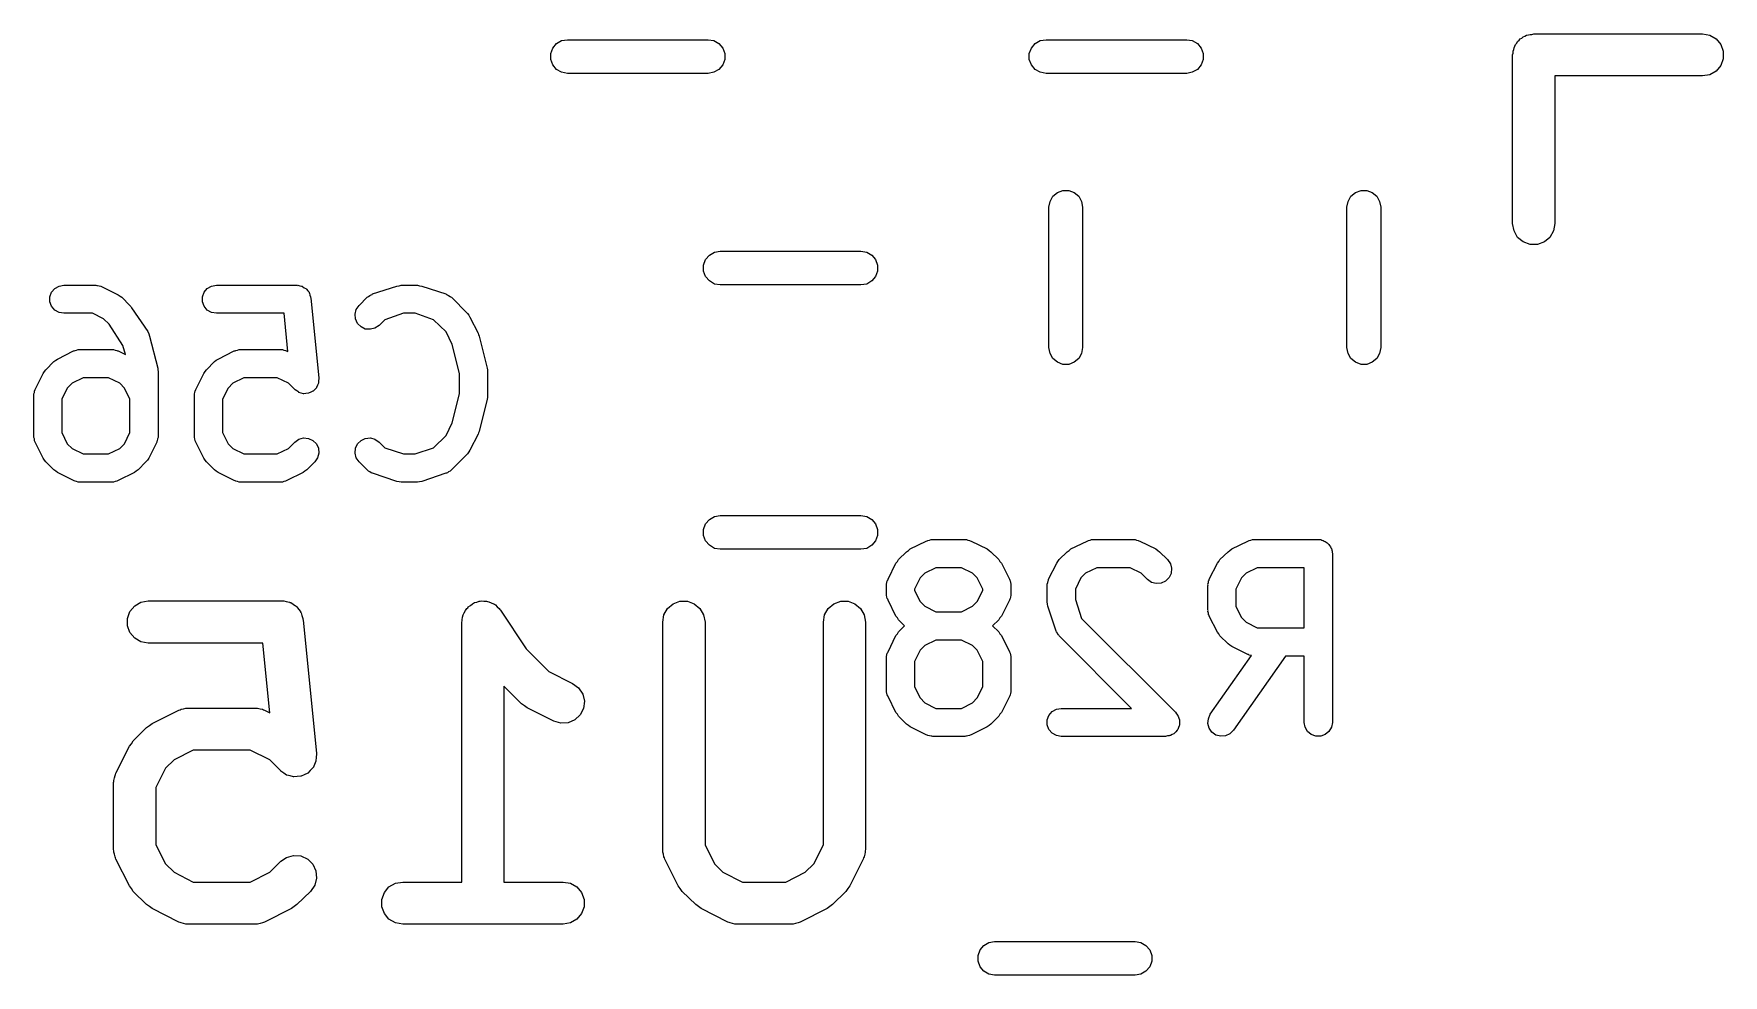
# Model space of a CAD drawing. Extents: x 93.7 to 160.2, y -161.6 to -97.7.
# Drawn here: x 143.62 to 149.63, y -152.85 to -149.5 of the extents above; entities that cross this region are included whole.
import ezdxf

# ---------------------------------------------------------------- set-up
doc = ezdxf.new("R2010")
doc.units = 0
doc.header["$MEASUREMENT"] = 0
doc.layers.add('BLACK', color=7, linetype='CONTINUOUS')

msp = doc.modelspace()

# ---------------------------------------------------------------- linework, layer by layer
at = {"layer": 'Black'}
for p, q in [((145.47, -149.555), (145.483, -149.539)), ((145.483, -149.539), (145.501, -149.528)), ((145.501, -149.528), (145.522, -149.525)), ((145.522, -149.525), (146.022, -149.525)), ((146.022, -149.525), (146.042, -149.528)), ((146.042, -149.528), (146.06, -149.539)), ((146.06, -149.539), (146.074, -149.555)), ((147.172, -149.555), (147.185, -149.539)), ((147.185, -149.539), (147.203, -149.528)), ((147.203, -149.528), (147.224, -149.525)), ((147.224, -149.525), (147.724, -149.525)), ((147.724, -149.525), (147.744, -149.528)), ((147.744, -149.528), (147.762, -149.539)), ((147.762, -149.539), (147.776, -149.555)), ((148.893, -149.542), (148.898, -149.537)), ((148.898, -149.537), (148.901, -149.531)), ((148.901, -149.531), (148.906, -149.527)), ((148.906, -149.527), (148.91, -149.522)), ((148.91, -149.522), (148.916, -149.519)), ((148.916, -149.519), (148.921, -149.515)), ((148.921, -149.515), (148.927, -149.512)), ((148.927, -149.512), (148.933, -149.509)), ((148.933, -149.509), (148.939, -149.508)), ((148.939, -149.508), (148.945, -149.506)), ((148.945, -149.506), (148.952, -149.506)), ((148.952, -149.506), (148.958, -149.504)), ((148.958, -149.504), (149.558, -149.504)), ((149.558, -149.504), (149.584, -149.509)), ((149.584, -149.509), (149.607, -149.522)), ((149.607, -149.522), (149.623, -149.542)), ((145.463, -149.574), (145.47, -149.555)), ((145.463, -149.595), (145.463, -149.574)), ((145.47, -149.615), (145.463, -149.595)), ((146.074, -149.555), (146.081, -149.574)), ((146.081, -149.595), (146.074, -149.615)), ((146.081, -149.574), (146.081, -149.595)), ((147.164, -149.574), (147.172, -149.555)), ((147.164, -149.595), (147.164, -149.574)), ((147.172, -149.615), (147.164, -149.595)), ((147.776, -149.555), (147.783, -149.574)), ((147.783, -149.595), (147.776, -149.615)), ((147.783, -149.574), (147.783, -149.595)), ((148.883, -149.579), (148.885, -149.573)), ((148.883, -150.179), (148.883, -149.579)), ((148.885, -149.566), (148.887, -149.56)), ((148.885, -149.573), (148.885, -149.566)), ((148.887, -149.56), (148.888, -149.554)), ((148.888, -149.554), (148.891, -149.548)), ((148.891, -149.548), (148.893, -149.542)), ((149.623, -149.542), (149.632, -149.566)), ((149.632, -149.593), (149.623, -149.617)), ((149.632, -149.566), (149.632, -149.593)), ((145.483, -149.631), (145.47, -149.615)), ((145.501, -149.641), (145.483, -149.631)), ((145.522, -149.645), (145.501, -149.641)), ((146.022, -149.645), (145.522, -149.645)), ((146.042, -149.641), (146.022, -149.645)), ((146.06, -149.631), (146.042, -149.641)), ((146.074, -149.615), (146.06, -149.631)), ((147.185, -149.631), (147.172, -149.615)), ((147.203, -149.641), (147.185, -149.631)), ((147.224, -149.645), (147.203, -149.641)), ((147.724, -149.645), (147.224, -149.645)), ((147.744, -149.641), (147.724, -149.645)), ((147.762, -149.631), (147.744, -149.641)), ((147.776, -149.615), (147.762, -149.631)), ((149.558, -149.654), (149.033, -149.654)), ((149.033, -149.654), (149.033, -150.179)), ((149.584, -149.65), (149.558, -149.654)), ((149.607, -149.637), (149.584, -149.65)), ((149.623, -149.617), (149.607, -149.637)), ((147.248, -150.082), (147.264, -150.068)), ((147.264, -150.068), (147.284, -150.061)), ((147.284, -150.061), (147.305, -150.061)), ((147.305, -150.061), (147.324, -150.068)), ((147.324, -150.068), (147.34, -150.082)), ((148.308, -150.082), (148.324, -150.068)), ((148.324, -150.068), (148.344, -150.061)), ((148.344, -150.061), (148.365, -150.061)), ((148.365, -150.061), (148.384, -150.068)), ((148.384, -150.068), (148.4, -150.082)), ((147.234, -150.12), (147.238, -150.1)), ((147.234, -150.62), (147.234, -150.12)), ((147.238, -150.1), (147.248, -150.082)), ((147.34, -150.082), (147.35, -150.1)), ((147.35, -150.1), (147.354, -150.12)), ((147.354, -150.12), (147.354, -150.62)), ((148.294, -150.12), (148.298, -150.1)), ((148.294, -150.62), (148.294, -150.12)), ((148.298, -150.1), (148.308, -150.082)), ((148.4, -150.082), (148.41, -150.1)), ((148.41, -150.1), (148.414, -150.12)), ((148.414, -150.12), (148.414, -150.62)), ((148.888, -150.205), (148.883, -150.179)), ((149.033, -150.179), (149.029, -150.205)), ((148.901, -150.228), (148.888, -150.205)), ((148.921, -150.244), (148.901, -150.228)), ((148.945, -150.253), (148.921, -150.244)), ((148.971, -150.253), (148.945, -150.253)), ((148.996, -150.244), (148.971, -150.253)), ((149.016, -150.228), (148.996, -150.244)), ((149.029, -150.205), (149.016, -150.228)), ((146.006, -150.327), (146.013, -150.307)), ((146.013, -150.307), (146.027, -150.291)), ((146.027, -150.291), (146.045, -150.281)), ((146.045, -150.281), (146.065, -150.277)), ((146.065, -150.277), (146.565, -150.277)), ((146.565, -150.277), (146.586, -150.281)), ((146.586, -150.281), (146.604, -150.291)), ((146.604, -150.291), (146.617, -150.307)), ((146.617, -150.307), (146.624, -150.327)), ((146.006, -150.348), (146.006, -150.327)), ((146.013, -150.367), (146.006, -150.348)), ((146.027, -150.383), (146.013, -150.367)), ((146.617, -150.367), (146.604, -150.383)), ((146.624, -150.348), (146.617, -150.367)), ((146.624, -150.327), (146.624, -150.348)), ((143.681, -150.44), (143.687, -150.423)), ((143.681, -150.457), (143.681, -150.44)), ((143.687, -150.423), (143.699, -150.41)), ((143.699, -150.41), (143.714, -150.401)), ((143.714, -150.401), (143.731, -150.398)), ((143.731, -150.398), (143.845, -150.398)), ((143.845, -150.398), (143.848, -150.399)), ((143.848, -150.399), (143.851, -150.399)), ((143.851, -150.399), (143.856, -150.4)), ((143.856, -150.4), (143.862, -150.401)), ((143.862, -150.401), (143.865, -150.403)), ((143.865, -150.403), (143.867, -150.404)), ((143.867, -150.404), (143.924, -150.432)), ((143.924, -150.432), (143.931, -150.437)), ((143.931, -150.437), (143.937, -150.441)), ((144.224, -150.44), (144.23, -150.423)), ((144.224, -150.457), (144.224, -150.44)), ((144.23, -150.423), (144.241, -150.41)), ((144.241, -150.41), (144.256, -150.401)), ((144.256, -150.401), (144.274, -150.398)), ((144.274, -150.398), (144.559, -150.398)), ((144.559, -150.398), (144.561, -150.399)), ((144.561, -150.399), (144.563, -150.398)), ((144.563, -150.398), (144.57, -150.4)), ((144.57, -150.4), (144.576, -150.401)), ((144.576, -150.401), (144.578, -150.402)), ((144.578, -150.402), (144.58, -150.403)), ((144.58, -150.403), (144.585, -150.407)), ((144.585, -150.407), (144.591, -150.41)), ((144.591, -150.41), (144.593, -150.411)), ((144.593, -150.411), (144.594, -150.412)), ((144.594, -150.412), (144.598, -150.418)), ((144.598, -150.418), (144.603, -150.423)), ((144.603, -150.423), (144.603, -150.425)), ((144.603, -150.425), (144.604, -150.427)), ((144.604, -150.427), (144.606, -150.433)), ((144.606, -150.433), (144.608, -150.44)), ((144.608, -150.44), (144.608, -150.441)), ((144.81, -150.441), (144.812, -150.44)), ((144.812, -150.44), (144.814, -150.438)), ((144.814, -150.438), (144.819, -150.435)), ((144.819, -150.435), (144.824, -150.432)), ((144.824, -150.432), (144.827, -150.431)), ((144.827, -150.431), (144.829, -150.429)), ((144.829, -150.429), (144.915, -150.401)), ((144.915, -150.401), (144.923, -150.4)), ((144.923, -150.4), (144.931, -150.398)), ((144.931, -150.398), (144.988, -150.398)), ((144.988, -150.398), (144.996, -150.4)), ((144.996, -150.4), (145.004, -150.401)), ((145.004, -150.401), (145.089, -150.429)), ((145.089, -150.429), (145.092, -150.431)), ((145.092, -150.431), (145.095, -150.432)), ((145.095, -150.432), (145.099, -150.435)), ((145.099, -150.435), (145.105, -150.438)), ((145.105, -150.438), (145.106, -150.44)), ((145.106, -150.44), (145.109, -150.441)), ((146.045, -150.394), (146.027, -150.383)), ((146.065, -150.397), (146.045, -150.394)), ((146.565, -150.397), (146.065, -150.397)), ((146.586, -150.394), (146.565, -150.397)), ((146.604, -150.383), (146.586, -150.394)), ((143.687, -150.473), (143.681, -150.457)), ((143.699, -150.487), (143.687, -150.473)), ((143.714, -150.495), (143.699, -150.487)), ((143.731, -150.498), (143.714, -150.495)), ((143.833, -150.498), (143.731, -150.498)), ((143.872, -150.518), (143.833, -150.498)), ((143.937, -150.441), (143.966, -150.47)), ((143.966, -150.47), (143.969, -150.474)), ((143.969, -150.474), (143.972, -150.478)), ((143.972, -150.478), (144.029, -150.563)), ((144.23, -150.473), (144.224, -150.457)), ((144.241, -150.487), (144.23, -150.473)), ((144.256, -150.495), (144.241, -150.487)), ((144.274, -150.498), (144.256, -150.495)), ((144.514, -150.498), (144.274, -150.498)), ((144.528, -150.634), (144.514, -150.498)), ((144.608, -150.441), (144.609, -150.443)), ((144.609, -150.443), (144.638, -150.729)), ((144.767, -150.501), (144.771, -150.484)), ((144.771, -150.484), (144.781, -150.47)), ((144.781, -150.47), (144.81, -150.441)), ((144.939, -150.498), (144.872, -150.521)), ((144.98, -150.498), (144.939, -150.498)), ((145.046, -150.521), (144.98, -150.498)), ((145.109, -150.441), (145.166, -150.499)), ((145.166, -150.499), (145.171, -150.505)), ((143.892, -150.537), (143.872, -150.518)), ((143.941, -150.612), (143.892, -150.537)), ((144.768, -150.518), (144.767, -150.501)), ((144.775, -150.534), (144.768, -150.518)), ((144.788, -150.546), (144.775, -150.534)), ((144.803, -150.554), (144.788, -150.546)), ((144.821, -150.555), (144.803, -150.554)), ((144.837, -150.551), (144.821, -150.555)), ((144.852, -150.541), (144.837, -150.551)), ((144.872, -150.521), (144.852, -150.541)), ((145.09, -150.564), (145.046, -150.521)), ((145.171, -150.505), (145.175, -150.512)), ((145.175, -150.512), (145.204, -150.569)), ((143.95, -150.645), (143.941, -150.612)), ((144.029, -150.563), (144.033, -150.571)), ((144.033, -150.571), (144.036, -150.579)), ((144.036, -150.579), (144.065, -150.693)), ((145.112, -150.609), (145.09, -150.564)), ((145.138, -150.712), (145.112, -150.609)), ((145.204, -150.569), (145.205, -150.574)), ((145.205, -150.574), (145.208, -150.579)), ((145.208, -150.579), (145.236, -150.693)), ((147.238, -150.641), (147.234, -150.62)), ((147.354, -150.62), (147.35, -150.641)), ((148.298, -150.641), (148.294, -150.62)), ((148.414, -150.62), (148.41, -150.641)), ((143.667, -150.699), (143.695, -150.67)), ((143.695, -150.67), (143.702, -150.665)), ((143.702, -150.665), (143.708, -150.661)), ((143.708, -150.661), (143.765, -150.632)), ((143.765, -150.632), (143.768, -150.631)), ((143.768, -150.631), (143.771, -150.63)), ((143.771, -150.63), (143.776, -150.629)), ((143.776, -150.629), (143.782, -150.627)), ((143.782, -150.627), (143.785, -150.627)), ((143.785, -150.627), (143.788, -150.627)), ((143.788, -150.627), (143.902, -150.627)), ((143.902, -150.627), (143.905, -150.627)), ((143.905, -150.627), (143.908, -150.627)), ((143.908, -150.627), (143.913, -150.629)), ((143.913, -150.629), (143.919, -150.63)), ((143.919, -150.63), (143.922, -150.631)), ((143.922, -150.631), (143.924, -150.632)), ((143.924, -150.632), (143.95, -150.645)), ((144.238, -150.699), (144.267, -150.67)), ((144.267, -150.67), (144.273, -150.665)), ((144.273, -150.665), (144.28, -150.661)), ((144.28, -150.661), (144.337, -150.632)), ((144.337, -150.632), (144.34, -150.631)), ((144.34, -150.631), (144.342, -150.63)), ((144.342, -150.63), (144.348, -150.629)), ((144.348, -150.629), (144.354, -150.627)), ((144.354, -150.627), (144.356, -150.627)), ((144.356, -150.627), (144.359, -150.627)), ((144.359, -150.627), (144.502, -150.627)), ((144.502, -150.627), (144.505, -150.627)), ((144.505, -150.627), (144.508, -150.627)), ((144.508, -150.627), (144.513, -150.629)), ((144.513, -150.629), (144.519, -150.63)), ((144.519, -150.63), (144.522, -150.631)), ((144.522, -150.631), (144.524, -150.632)), ((144.524, -150.632), (144.528, -150.634)), ((147.248, -150.659), (147.238, -150.641)), ((147.264, -150.672), (147.248, -150.659)), ((147.284, -150.68), (147.264, -150.672)), ((147.305, -150.68), (147.284, -150.68)), ((147.324, -150.672), (147.305, -150.68)), ((147.34, -150.659), (147.324, -150.672)), ((147.35, -150.641), (147.34, -150.659)), ((148.308, -150.659), (148.298, -150.641)), ((148.324, -150.672), (148.308, -150.659)), ((148.344, -150.68), (148.324, -150.672)), ((148.365, -150.68), (148.344, -150.68)), ((148.384, -150.672), (148.365, -150.68)), ((148.4, -150.659), (148.384, -150.672)), ((148.41, -150.641), (148.4, -150.659)), ((143.629, -150.769), (143.657, -150.712)), ((143.657, -150.712), (143.662, -150.705)), ((143.662, -150.705), (143.667, -150.699)), ((143.8, -150.727), (143.76, -150.747)), ((143.89, -150.727), (143.8, -150.727)), ((143.93, -150.747), (143.89, -150.727)), ((144.065, -150.693), (144.065, -150.699)), ((144.065, -150.699), (144.066, -150.705)), ((144.066, -150.705), (144.066, -150.934)), ((144.2, -150.769), (144.229, -150.712)), ((144.229, -150.712), (144.234, -150.705)), ((144.234, -150.705), (144.238, -150.699)), ((144.371, -150.727), (144.332, -150.747)), ((144.49, -150.727), (144.371, -150.727)), ((144.53, -150.747), (144.49, -150.727)), ((144.637, -150.738), (144.636, -150.746)), ((144.638, -150.73), (144.637, -150.738)), ((144.638, -150.729), (144.638, -150.729)), ((144.638, -150.729), (144.638, -150.73)), ((145.138, -150.785), (145.138, -150.712)), ((145.236, -150.693), (145.237, -150.699)), ((145.237, -150.699), (145.238, -150.705)), ((145.238, -150.705), (145.238, -150.791)), ((143.624, -150.785), (143.626, -150.78)), ((143.624, -150.788), (143.624, -150.785)), ((143.624, -150.791), (143.624, -150.788)), ((143.624, -150.934), (143.624, -150.791)), ((143.626, -150.78), (143.627, -150.774)), ((143.627, -150.774), (143.628, -150.772)), ((143.628, -150.772), (143.629, -150.769)), ((143.743, -150.764), (143.724, -150.803)), ((143.76, -150.747), (143.743, -150.764)), ((143.947, -150.764), (143.93, -150.747)), ((143.966, -150.803), (143.947, -150.764)), ((144.195, -150.785), (144.197, -150.78)), ((144.195, -150.788), (144.195, -150.785)), ((144.195, -150.791), (144.195, -150.788)), ((144.195, -150.934), (144.195, -150.791)), ((144.197, -150.78), (144.198, -150.774)), ((144.198, -150.774), (144.199, -150.772)), ((144.199, -150.772), (144.2, -150.769)), ((144.315, -150.764), (144.295, -150.803)), ((144.332, -150.747), (144.315, -150.764)), ((144.552, -150.769), (144.53, -150.747)), ((144.553, -150.77), (144.552, -150.769)), ((144.56, -150.774), (144.553, -150.77)), ((144.553, -150.77), (144.553, -150.77)), ((144.567, -150.779), (144.56, -150.774)), ((144.567, -150.78), (144.567, -150.779)), ((144.567, -150.779), (144.567, -150.779)), ((144.575, -150.782), (144.567, -150.78)), ((144.583, -150.784), (144.575, -150.782)), ((144.584, -150.784), (144.583, -150.784)), ((144.592, -150.783), (144.584, -150.784)), ((144.584, -150.784), (144.584, -150.784)), ((144.601, -150.782), (144.592, -150.783)), ((144.609, -150.778), (144.601, -150.782)), ((144.601, -150.782), (144.601, -150.782)), ((144.601, -150.782), (144.601, -150.782)), ((144.616, -150.775), (144.609, -150.778)), ((144.617, -150.775), (144.616, -150.775)), ((144.623, -150.769), (144.617, -150.775)), ((144.617, -150.775), (144.617, -150.775)), ((144.629, -150.763), (144.623, -150.769)), ((144.633, -150.754), (144.629, -150.762)), ((144.629, -150.762), (144.629, -150.762)), ((144.629, -150.762), (144.629, -150.763)), ((144.636, -150.747), (144.633, -150.754)), ((144.636, -150.746), (144.636, -150.747)), ((144.636, -150.747), (144.636, -150.747)), ((145.112, -150.888), (145.138, -150.785)), ((145.237, -150.797), (145.236, -150.803)), ((145.238, -150.791), (145.237, -150.797)), ((143.724, -150.803), (143.724, -150.922)), ((143.966, -150.922), (143.966, -150.803)), ((144.295, -150.803), (144.295, -150.922)), ((145.236, -150.803), (145.208, -150.918)), ((145.09, -150.933), (145.112, -150.888)), ((145.208, -150.918), (145.205, -150.923)), ((143.624, -150.937), (143.624, -150.934)), ((143.624, -150.94), (143.624, -150.937)), ((143.626, -150.945), (143.624, -150.94)), ((143.627, -150.951), (143.626, -150.945)), ((143.628, -150.954), (143.627, -150.951)), ((143.629, -150.956), (143.628, -150.954)), ((143.657, -151.013), (143.629, -150.956)), ((143.724, -150.922), (143.743, -150.962)), ((143.743, -150.962), (143.76, -150.979)), ((143.76, -150.979), (143.8, -150.998)), ((143.89, -150.998), (143.93, -150.979)), ((143.93, -150.979), (143.947, -150.962)), ((143.947, -150.962), (143.966, -150.922)), ((144.061, -150.956), (144.033, -151.013)), ((144.062, -150.954), (144.061, -150.956)), ((144.063, -150.951), (144.062, -150.954)), ((144.064, -150.945), (144.063, -150.951)), ((144.066, -150.94), (144.064, -150.945)), ((144.066, -150.934), (144.066, -150.937)), ((144.066, -150.937), (144.066, -150.94)), ((144.195, -150.937), (144.195, -150.934)), ((144.195, -150.94), (144.195, -150.937)), ((144.197, -150.945), (144.195, -150.94)), ((144.198, -150.951), (144.197, -150.945)), ((144.199, -150.954), (144.198, -150.951)), ((144.2, -150.956), (144.199, -150.954)), ((144.229, -151.013), (144.2, -150.956)), ((144.295, -150.922), (144.315, -150.962)), ((144.315, -150.962), (144.332, -150.979)), ((144.332, -150.979), (144.371, -150.998)), ((144.49, -150.998), (144.53, -150.979)), ((144.53, -150.979), (144.552, -150.956)), ((144.552, -150.956), (144.567, -150.946)), ((144.567, -150.946), (144.583, -150.941)), ((144.583, -150.941), (144.601, -150.943)), ((144.601, -150.943), (144.616, -150.95)), ((144.616, -150.95), (144.629, -150.962)), ((144.629, -150.962), (144.636, -150.978)), ((144.636, -150.978), (144.638, -150.995)), ((144.767, -150.995), (144.768, -150.978)), ((144.768, -150.978), (144.775, -150.962)), ((144.775, -150.962), (144.788, -150.95)), ((144.788, -150.95), (144.803, -150.943)), ((144.803, -150.943), (144.821, -150.941)), ((144.821, -150.941), (144.837, -150.946)), ((144.837, -150.946), (144.852, -150.956)), ((144.852, -150.956), (144.872, -150.976)), ((144.872, -150.976), (144.939, -150.998)), ((144.98, -150.998), (145.046, -150.976)), ((145.046, -150.976), (145.09, -150.933)), ((145.204, -150.928), (145.175, -150.985)), ((145.205, -150.923), (145.204, -150.928)), ((143.662, -151.02), (143.657, -151.013)), ((143.667, -151.026), (143.662, -151.02)), ((143.695, -151.055), (143.667, -151.026)), ((143.8, -150.998), (143.89, -150.998)), ((144.023, -151.026), (143.995, -151.055)), ((144.028, -151.02), (144.023, -151.026)), ((144.033, -151.013), (144.028, -151.02)), ((144.234, -151.02), (144.229, -151.013)), ((144.238, -151.026), (144.234, -151.02)), ((144.267, -151.055), (144.238, -151.026)), ((144.371, -150.998), (144.49, -150.998)), ((144.623, -151.026), (144.595, -151.055)), ((144.633, -151.012), (144.623, -151.026)), ((144.638, -150.995), (144.633, -151.012)), ((144.771, -151.012), (144.767, -150.995)), ((144.781, -151.026), (144.771, -151.012)), ((144.81, -151.055), (144.781, -151.026)), ((144.939, -150.998), (144.98, -150.998)), ((145.166, -150.998), (145.109, -151.055)), ((145.171, -150.991), (145.166, -150.998)), ((145.175, -150.985), (145.171, -150.991)), ((143.702, -151.06), (143.695, -151.055)), ((143.708, -151.064), (143.702, -151.06)), ((143.765, -151.093), (143.708, -151.064)), ((143.768, -151.094), (143.765, -151.093)), ((143.771, -151.095), (143.768, -151.094)), ((143.776, -151.096), (143.771, -151.095)), ((143.782, -151.098), (143.776, -151.096)), ((143.785, -151.098), (143.782, -151.098)), ((143.788, -151.098), (143.785, -151.098)), ((143.902, -151.098), (143.788, -151.098)), ((143.905, -151.098), (143.902, -151.098)), ((143.908, -151.098), (143.905, -151.098)), ((143.913, -151.096), (143.908, -151.098)), ((143.919, -151.095), (143.913, -151.096)), ((143.922, -151.094), (143.919, -151.095)), ((143.924, -151.093), (143.922, -151.094)), ((143.982, -151.064), (143.924, -151.093)), ((143.988, -151.06), (143.982, -151.064)), ((143.995, -151.055), (143.988, -151.06)), ((144.273, -151.06), (144.267, -151.055)), ((144.28, -151.064), (144.273, -151.06)), ((144.337, -151.093), (144.28, -151.064)), ((144.34, -151.094), (144.337, -151.093)), ((144.342, -151.095), (144.34, -151.094)), ((144.348, -151.096), (144.342, -151.095)), ((144.354, -151.098), (144.348, -151.096)), ((144.356, -151.098), (144.354, -151.098)), ((144.359, -151.098), (144.356, -151.098)), ((144.502, -151.098), (144.359, -151.098)), ((144.505, -151.098), (144.502, -151.098)), ((144.508, -151.098), (144.505, -151.098)), ((144.513, -151.096), (144.508, -151.098)), ((144.519, -151.095), (144.513, -151.096)), ((144.522, -151.094), (144.519, -151.095)), ((144.524, -151.093), (144.522, -151.094)), ((144.582, -151.064), (144.524, -151.093)), ((144.588, -151.06), (144.582, -151.064)), ((144.595, -151.055), (144.588, -151.06)), ((144.812, -151.057), (144.81, -151.055)), ((144.814, -151.059), (144.812, -151.057)), ((144.819, -151.062), (144.814, -151.059)), ((144.824, -151.065), (144.819, -151.062)), ((144.827, -151.066), (144.824, -151.065)), ((144.829, -151.067), (144.827, -151.066)), ((144.915, -151.096), (144.829, -151.067)), ((144.923, -151.097), (144.915, -151.096)), ((144.931, -151.098), (144.923, -151.097)), ((144.988, -151.098), (144.931, -151.098)), ((144.996, -151.097), (144.988, -151.098)), ((145.004, -151.096), (144.996, -151.097)), ((145.089, -151.067), (145.004, -151.096)), ((145.092, -151.066), (145.089, -151.067)), ((145.095, -151.065), (145.092, -151.066)), ((145.099, -151.062), (145.095, -151.065)), ((145.105, -151.059), (145.099, -151.062)), ((145.107, -151.057), (145.105, -151.059)), ((145.109, -151.055), (145.107, -151.057)), ((146.027, -151.231), (146.045, -151.221)), ((146.045, -151.221), (146.065, -151.217)), ((146.065, -151.217), (146.565, -151.217)), ((146.565, -151.217), (146.586, -151.221)), ((146.586, -151.221), (146.604, -151.231)), ((146.006, -151.267), (146.013, -151.247)), ((146.006, -151.288), (146.006, -151.267)), ((146.013, -151.247), (146.027, -151.231)), ((146.604, -151.231), (146.617, -151.247)), ((146.617, -151.247), (146.624, -151.267)), ((146.624, -151.267), (146.624, -151.288)), ((146.013, -151.307), (146.006, -151.288)), ((146.027, -151.323), (146.013, -151.307)), ((146.045, -151.334), (146.027, -151.323)), ((146.065, -151.337), (146.045, -151.334)), ((146.565, -151.337), (146.065, -151.337)), ((146.586, -151.334), (146.565, -151.337)), ((146.604, -151.323), (146.586, -151.334)), ((146.617, -151.307), (146.604, -151.323)), ((146.624, -151.288), (146.617, -151.307)), ((146.728, -151.346), (146.735, -151.341)), ((146.735, -151.341), (146.741, -151.336)), ((146.741, -151.336), (146.798, -151.308)), ((146.798, -151.308), (146.801, -151.307)), ((146.801, -151.307), (146.803, -151.306)), ((146.803, -151.306), (146.809, -151.305)), ((146.809, -151.305), (146.815, -151.303)), ((146.815, -151.303), (146.818, -151.303)), ((146.818, -151.303), (146.821, -151.303)), ((146.821, -151.303), (146.935, -151.303)), ((146.935, -151.303), (146.938, -151.303)), ((146.938, -151.303), (146.941, -151.303)), ((146.941, -151.303), (146.946, -151.305)), ((146.946, -151.305), (146.952, -151.306)), ((146.952, -151.306), (146.954, -151.307)), ((146.954, -151.307), (146.957, -151.308)), ((146.957, -151.308), (147.014, -151.336)), ((147.014, -151.336), (147.021, -151.341)), ((147.021, -151.341), (147.027, -151.346)), ((147.299, -151.346), (147.306, -151.341)), ((147.306, -151.341), (147.312, -151.336)), ((147.312, -151.336), (147.37, -151.308)), ((147.37, -151.308), (147.372, -151.307)), ((147.372, -151.307), (147.375, -151.306)), ((147.375, -151.306), (147.381, -151.305)), ((147.381, -151.305), (147.386, -151.303)), ((147.386, -151.303), (147.389, -151.303)), ((147.389, -151.303), (147.392, -151.303)), ((147.392, -151.303), (147.535, -151.303)), ((147.535, -151.303), (147.538, -151.303)), ((147.538, -151.303), (147.541, -151.303)), ((147.541, -151.303), (147.546, -151.305)), ((147.546, -151.305), (147.552, -151.306)), ((147.552, -151.306), (147.554, -151.307)), ((147.554, -151.307), (147.557, -151.308)), ((147.557, -151.308), (147.614, -151.336)), ((147.614, -151.336), (147.621, -151.341)), ((147.621, -151.341), (147.627, -151.346)), ((147.871, -151.346), (147.877, -151.341)), ((147.877, -151.341), (147.884, -151.336)), ((147.884, -151.336), (147.941, -151.308)), ((147.941, -151.308), (147.944, -151.307)), ((147.944, -151.307), (147.946, -151.306)), ((147.946, -151.306), (147.952, -151.305)), ((147.952, -151.305), (147.958, -151.303)), ((147.958, -151.303), (147.961, -151.303)), ((147.961, -151.303), (147.963, -151.303)), ((147.963, -151.303), (148.192, -151.303)), ((148.192, -151.303), (148.196, -151.303)), ((148.196, -151.303), (148.201, -151.303)), ((148.201, -151.303), (148.205, -151.305)), ((148.205, -151.305), (148.209, -151.306)), ((148.209, -151.306), (148.213, -151.308)), ((148.213, -151.308), (148.217, -151.309)), ((148.217, -151.309), (148.22, -151.312)), ((148.22, -151.312), (148.224, -151.314)), ((148.224, -151.314), (148.227, -151.318)), ((148.227, -151.318), (148.23, -151.32)), ((148.23, -151.32), (148.232, -151.324)), ((148.232, -151.324), (148.235, -151.328)), ((148.235, -151.328), (148.237, -151.332)), ((148.237, -151.332), (148.239, -151.335)), ((148.239, -151.335), (148.24, -151.34)), ((148.24, -151.34), (148.241, -151.344)), ((146.662, -151.444), (146.69, -151.387)), ((146.69, -151.387), (146.695, -151.381)), ((146.695, -151.381), (146.699, -151.374)), ((146.699, -151.374), (146.728, -151.346)), ((147.027, -151.346), (147.056, -151.374)), ((147.056, -151.374), (147.06, -151.381)), ((147.06, -151.381), (147.065, -151.387)), ((147.065, -151.387), (147.094, -151.444)), ((147.233, -151.444), (147.262, -151.387)), ((147.262, -151.387), (147.266, -151.381)), ((147.266, -151.381), (147.271, -151.374)), ((147.271, -151.374), (147.299, -151.346)), ((147.627, -151.346), (147.656, -151.374)), ((147.656, -151.374), (147.666, -151.389)), ((147.666, -151.389), (147.67, -151.405)), ((147.804, -151.444), (147.833, -151.387)), ((147.833, -151.387), (147.838, -151.381)), ((147.838, -151.381), (147.842, -151.374)), ((147.842, -151.374), (147.871, -151.346)), ((148.241, -151.344), (148.241, -151.348)), ((148.241, -151.348), (148.242, -151.353)), ((148.242, -151.353), (148.242, -151.953)), ((146.657, -151.461), (146.658, -151.455)), ((146.657, -151.464), (146.657, -151.461)), ((146.658, -151.455), (146.659, -151.45)), ((146.659, -151.45), (146.661, -151.447)), ((146.661, -151.447), (146.662, -151.444)), ((146.776, -151.439), (146.756, -151.479)), ((146.793, -151.422), (146.776, -151.439)), ((146.832, -151.403), (146.793, -151.422)), ((146.923, -151.403), (146.832, -151.403)), ((146.962, -151.422), (146.923, -151.403)), ((146.979, -151.439), (146.962, -151.422)), ((146.999, -151.479), (146.979, -151.439)), ((147.094, -151.444), (147.095, -151.447)), ((147.095, -151.447), (147.096, -151.45)), ((147.096, -151.45), (147.097, -151.455)), ((147.097, -151.455), (147.099, -151.461)), ((147.099, -151.461), (147.099, -151.464)), ((147.228, -151.461), (147.23, -151.455)), ((147.228, -151.464), (147.228, -151.461)), ((147.23, -151.455), (147.231, -151.45)), ((147.231, -151.45), (147.232, -151.447)), ((147.232, -151.447), (147.233, -151.444)), ((147.347, -151.439), (147.328, -151.479)), ((147.364, -151.422), (147.347, -151.439)), ((147.404, -151.403), (147.364, -151.422)), ((147.523, -151.403), (147.404, -151.403)), ((147.562, -151.422), (147.523, -151.403)), ((147.585, -151.445), (147.562, -151.422)), ((147.599, -151.455), (147.585, -151.445)), ((147.616, -151.459), (147.599, -151.455)), ((147.633, -151.458), (147.616, -151.459)), ((147.649, -151.451), (147.633, -151.458)), ((147.662, -151.438), (147.649, -151.451)), ((147.669, -151.423), (147.662, -151.438)), ((147.67, -151.405), (147.669, -151.423)), ((147.799, -151.461), (147.801, -151.455)), ((147.8, -151.464), (147.799, -151.461)), ((147.801, -151.455), (147.802, -151.45)), ((147.802, -151.45), (147.804, -151.447)), ((147.804, -151.447), (147.804, -151.444)), ((147.919, -151.439), (147.899, -151.479)), ((147.936, -151.422), (147.919, -151.439)), ((147.975, -151.403), (147.936, -151.422)), ((148.142, -151.403), (147.975, -151.403)), ((148.142, -151.617), (148.142, -151.403)), ((144.005, -151.525), (144.031, -151.521)), ((144.031, -151.521), (144.507, -151.521)), ((144.507, -151.521), (144.51, -151.521)), ((144.51, -151.521), (144.513, -151.521)), ((144.513, -151.521), (144.522, -151.523)), ((145.212, -151.522), (145.216, -151.521)), ((145.216, -151.521), (145.225, -151.522)), ((146.656, -151.467), (146.657, -151.464)), ((146.656, -151.495), (146.656, -151.467)), ((146.657, -151.498), (146.656, -151.495)), ((146.657, -151.501), (146.657, -151.498)), ((146.658, -151.507), (146.657, -151.501)), ((146.659, -151.512), (146.658, -151.507)), ((146.661, -151.515), (146.659, -151.512)), ((146.662, -151.518), (146.661, -151.515)), ((146.69, -151.575), (146.662, -151.518)), ((146.756, -151.479), (146.756, -151.484)), ((146.756, -151.484), (146.776, -151.523)), ((146.979, -151.523), (146.999, -151.484)), ((146.999, -151.484), (146.999, -151.479)), ((147.094, -151.518), (147.065, -151.575)), ((147.095, -151.515), (147.094, -151.518)), ((147.096, -151.512), (147.095, -151.515)), ((147.097, -151.507), (147.096, -151.512)), ((147.099, -151.501), (147.097, -151.507)), ((147.099, -151.464), (147.099, -151.467)), ((147.099, -151.467), (147.099, -151.495)), ((147.099, -151.495), (147.099, -151.498)), ((147.099, -151.498), (147.099, -151.501)), ((147.228, -151.467), (147.228, -151.464)), ((147.228, -151.524), (147.228, -151.467)), ((147.328, -151.479), (147.328, -151.516)), ((147.328, -151.516), (147.35, -151.583)), ((147.799, -151.467), (147.8, -151.464)), ((147.799, -151.553), (147.799, -151.467)), ((147.899, -151.479), (147.899, -151.541)), ((143.957, -151.583), (143.966, -151.558)), ((143.966, -151.558), (143.983, -151.538)), ((143.983, -151.538), (144.005, -151.525)), ((144.522, -151.523), (144.533, -151.525)), ((144.533, -151.525), (144.535, -151.527)), ((144.535, -151.527), (144.538, -151.527)), ((144.538, -151.527), (144.546, -151.533)), ((144.546, -151.533), (144.555, -151.538)), ((144.555, -151.538), (144.557, -151.54)), ((144.557, -151.54), (144.559, -151.542)), ((144.559, -151.542), (144.565, -151.55)), ((144.565, -151.55), (144.572, -151.558)), ((144.572, -151.558), (144.573, -151.561)), ((144.573, -151.561), (144.575, -151.563)), ((144.575, -151.563), (144.577, -151.573)), ((144.577, -151.573), (144.581, -151.583)), ((145.147, -151.588), (145.149, -151.579)), ((145.149, -151.579), (145.151, -151.57)), ((145.151, -151.57), (145.153, -151.566)), ((145.153, -151.566), (145.154, -151.563)), ((145.154, -151.563), (145.159, -151.555)), ((145.159, -151.555), (145.164, -151.548)), ((145.164, -151.548), (145.167, -151.545)), ((145.167, -151.545), (145.169, -151.542)), ((145.169, -151.542), (145.177, -151.537)), ((145.177, -151.537), (145.184, -151.531)), ((145.184, -151.531), (145.188, -151.529)), ((145.188, -151.529), (145.191, -151.527)), ((145.191, -151.527), (145.2, -151.525)), ((145.2, -151.525), (145.208, -151.522)), ((145.208, -151.522), (145.212, -151.522)), ((145.225, -151.522), (145.234, -151.522)), ((145.234, -151.522), (145.238, -151.523)), ((145.238, -151.523), (145.242, -151.524)), ((145.242, -151.524), (145.25, -151.528)), ((145.25, -151.528), (145.259, -151.531)), ((145.259, -151.531), (145.262, -151.533)), ((145.262, -151.533), (145.266, -151.535)), ((145.266, -151.535), (145.272, -151.542)), ((145.272, -151.542), (145.279, -151.548)), ((145.279, -151.548), (145.281, -151.551)), ((145.281, -151.551), (145.284, -151.554)), ((145.284, -151.554), (145.375, -151.691)), ((145.861, -151.596), (145.865, -151.57)), ((145.865, -151.57), (145.878, -151.548)), ((145.878, -151.548), (145.898, -151.531)), ((145.898, -151.531), (145.922, -151.522)), ((145.922, -151.522), (145.949, -151.522)), ((145.949, -151.522), (145.973, -151.531)), ((145.973, -151.531), (145.993, -151.548)), ((145.993, -151.548), (146.006, -151.57)), ((146.006, -151.57), (146.011, -151.596)), ((146.432, -151.596), (146.436, -151.57)), ((146.436, -151.57), (146.449, -151.548)), ((146.449, -151.548), (146.469, -151.531)), ((146.469, -151.531), (146.494, -151.522)), ((146.494, -151.522), (146.52, -151.522)), ((146.52, -151.522), (146.544, -151.531)), ((146.544, -151.531), (146.564, -151.548)), ((146.564, -151.548), (146.577, -151.57)), ((146.577, -151.57), (146.582, -151.596)), ((146.695, -151.581), (146.69, -151.575)), ((146.699, -151.588), (146.695, -151.581)), ((146.776, -151.523), (146.793, -151.54)), ((146.793, -151.54), (146.832, -151.56)), ((146.832, -151.56), (146.923, -151.56)), ((146.923, -151.56), (146.962, -151.54)), ((146.962, -151.54), (146.979, -151.523)), ((147.06, -151.581), (147.056, -151.588)), ((147.065, -151.575), (147.06, -151.581)), ((147.229, -151.532), (147.228, -151.524)), ((147.23, -151.54), (147.229, -151.532)), ((147.259, -151.625), (147.23, -151.54)), ((147.8, -151.555), (147.799, -151.553)), ((147.799, -151.558), (147.8, -151.555)), ((147.801, -151.564), (147.799, -151.558)), ((147.802, -151.57), (147.801, -151.564)), ((147.804, -151.572), (147.802, -151.57)), ((147.804, -151.575), (147.804, -151.572)), ((147.833, -151.632), (147.804, -151.575)), ((147.899, -151.541), (147.919, -151.58)), ((147.919, -151.58), (147.936, -151.597)), ((143.957, -151.609), (143.957, -151.583)), ((143.966, -151.633), (143.957, -151.609)), ((143.983, -151.653), (143.966, -151.633)), ((144.581, -151.583), (144.581, -151.586)), ((144.581, -151.586), (144.582, -151.588)), ((144.582, -151.588), (144.629, -152.064)), ((145.146, -151.596), (145.147, -151.592)), ((145.146, -152.521), (145.146, -151.596)), ((145.147, -151.592), (145.147, -151.588)), ((145.861, -152.405), (145.861, -151.596)), ((146.011, -151.596), (146.011, -152.388)), ((146.432, -152.388), (146.432, -151.596)), ((146.582, -151.596), (146.582, -152.405)), ((146.69, -151.644), (146.695, -151.638)), ((146.695, -151.638), (146.699, -151.631)), ((146.721, -151.61), (146.699, -151.588)), ((146.699, -151.631), (146.721, -151.61)), ((147.056, -151.588), (147.034, -151.61)), ((147.034, -151.61), (147.056, -151.631)), ((147.056, -151.631), (147.06, -151.638)), ((147.06, -151.638), (147.065, -151.644)), ((147.26, -151.628), (147.259, -151.625)), ((147.261, -151.631), (147.26, -151.628)), ((147.264, -151.636), (147.261, -151.631)), ((147.267, -151.641), (147.264, -151.636)), ((147.269, -151.643), (147.267, -151.641)), ((147.35, -151.583), (147.684, -151.917)), ((147.838, -151.638), (147.833, -151.632)), ((147.842, -151.645), (147.838, -151.638)), ((147.936, -151.597), (147.975, -151.617)), ((147.975, -151.617), (148.142, -151.617)), ((144.005, -151.666), (143.983, -151.653)), ((144.031, -151.671), (144.005, -151.666)), ((144.439, -151.671), (144.031, -151.671)), ((144.464, -151.919), (144.439, -151.671)), ((145.375, -151.691), (145.456, -151.772)), ((146.661, -151.704), (146.662, -151.702)), ((146.662, -151.702), (146.69, -151.644)), ((146.776, -151.696), (146.756, -151.736)), ((146.793, -151.679), (146.776, -151.696)), ((146.832, -151.66), (146.793, -151.679)), ((146.923, -151.66), (146.832, -151.66)), ((146.962, -151.679), (146.923, -151.66)), ((146.979, -151.696), (146.962, -151.679)), ((146.999, -151.736), (146.979, -151.696)), ((147.065, -151.644), (147.094, -151.702)), ((147.094, -151.702), (147.095, -151.704)), ((147.271, -151.645), (147.269, -151.643)), ((147.528, -151.903), (147.271, -151.645)), ((147.871, -151.674), (147.842, -151.645)), ((147.877, -151.678), (147.871, -151.674)), ((147.884, -151.683), (147.877, -151.678)), ((147.941, -151.712), (147.884, -151.683)), ((146.656, -151.724), (146.657, -151.721)), ((146.656, -151.838), (146.656, -151.724)), ((146.657, -151.718), (146.658, -151.713)), ((146.657, -151.721), (146.657, -151.718)), ((146.658, -151.713), (146.659, -151.707)), ((146.659, -151.707), (146.661, -151.704)), ((146.756, -151.736), (146.756, -151.826)), ((146.999, -151.826), (146.999, -151.736)), ((147.095, -151.704), (147.096, -151.707)), ((147.096, -151.707), (147.097, -151.713)), ((147.097, -151.713), (147.099, -151.718)), ((147.099, -151.718), (147.099, -151.721)), ((147.099, -151.721), (147.099, -151.724)), ((147.099, -151.724), (147.099, -151.838)), ((147.808, -151.924), (147.954, -151.715)), ((148.075, -151.717), (147.89, -151.981)), ((147.944, -151.712), (147.941, -151.712)), ((147.946, -151.714), (147.944, -151.712)), ((147.952, -151.715), (147.946, -151.714)), ((147.954, -151.715), (147.952, -151.715)), ((148.142, -151.717), (148.075, -151.717)), ((148.142, -151.953), (148.142, -151.717)), ((145.456, -151.772), (145.54, -151.814)), ((145.54, -151.814), (145.561, -151.83)), ((145.359, -151.887), (145.296, -151.824)), ((145.296, -151.824), (145.296, -152.521)), ((145.561, -151.83), (145.576, -151.852)), ((145.576, -151.852), (145.582, -151.877)), ((145.582, -151.877), (145.579, -151.903)), ((146.657, -151.841), (146.656, -151.838)), ((146.657, -151.844), (146.657, -151.841)), ((146.658, -151.85), (146.657, -151.844)), ((146.659, -151.855), (146.658, -151.85)), ((146.661, -151.858), (146.659, -151.855)), ((146.662, -151.861), (146.661, -151.858)), ((146.69, -151.918), (146.662, -151.861)), ((146.756, -151.826), (146.776, -151.866)), ((146.776, -151.866), (146.793, -151.883)), ((146.962, -151.883), (146.979, -151.866)), ((146.979, -151.866), (146.999, -151.826)), ((147.094, -151.861), (147.065, -151.918)), ((147.095, -151.858), (147.094, -151.861)), ((147.096, -151.855), (147.095, -151.858)), ((147.097, -151.85), (147.096, -151.855)), ((147.099, -151.844), (147.097, -151.85)), ((147.099, -151.838), (147.099, -151.841)), ((147.099, -151.841), (147.099, -151.844)), ((144.045, -151.957), (144.14, -151.91)), ((144.14, -151.91), (144.144, -151.908)), ((144.144, -151.908), (144.148, -151.906)), ((144.148, -151.906), (144.157, -151.905)), ((144.157, -151.905), (144.165, -151.902)), ((144.165, -151.902), (144.169, -151.902)), ((144.169, -151.902), (144.174, -151.902)), ((144.174, -151.902), (144.412, -151.902)), ((144.412, -151.902), (144.416, -151.902)), ((144.416, -151.902), (144.42, -151.902)), ((144.42, -151.902), (144.429, -151.905)), ((144.429, -151.905), (144.437, -151.906)), ((144.437, -151.906), (144.441, -151.908)), ((144.441, -151.908), (144.445, -151.91)), ((144.445, -151.91), (144.464, -151.919)), ((145.369, -151.894), (145.359, -151.887)), ((145.378, -151.901), (145.369, -151.894)), ((145.473, -151.949), (145.378, -151.901)), ((145.567, -151.926), (145.548, -151.944)), ((145.579, -151.903), (145.567, -151.926)), ((146.695, -151.924), (146.69, -151.918)), ((146.699, -151.931), (146.695, -151.924)), ((146.728, -151.959), (146.699, -151.931)), ((146.793, -151.883), (146.832, -151.903)), ((146.832, -151.903), (146.923, -151.903)), ((146.923, -151.903), (146.962, -151.883)), ((147.056, -151.931), (147.027, -151.959)), ((147.06, -151.924), (147.056, -151.931)), ((147.065, -151.918), (147.06, -151.924)), ((147.228, -151.944), (147.234, -151.928)), ((147.234, -151.928), (147.246, -151.914)), ((147.246, -151.914), (147.261, -151.906)), ((147.261, -151.906), (147.278, -151.903)), ((147.278, -151.903), (147.528, -151.903)), ((147.684, -151.917), (147.688, -151.923)), ((147.688, -151.923), (147.692, -151.928)), ((147.692, -151.928), (147.693, -151.93)), ((147.693, -151.93), (147.694, -151.931)), ((147.694, -151.931), (147.696, -151.938)), ((147.696, -151.938), (147.698, -151.944)), ((147.799, -151.957), (147.801, -151.94)), ((147.801, -151.94), (147.808, -151.924)), ((143.978, -152.019), (144.025, -151.971)), ((144.025, -151.971), (144.035, -151.964)), ((144.035, -151.964), (144.045, -151.957)), ((145.498, -151.956), (145.473, -151.949)), ((145.524, -151.954), (145.498, -151.956)), ((145.548, -151.944), (145.524, -151.954)), ((146.735, -151.964), (146.728, -151.959)), ((146.741, -151.969), (146.735, -151.964)), ((146.798, -151.997), (146.741, -151.969)), ((146.801, -151.998), (146.798, -151.997)), ((146.803, -151.999), (146.801, -151.998)), ((146.809, -152.001), (146.803, -151.999)), ((146.815, -152.002), (146.809, -152.001)), ((146.818, -152.002), (146.815, -152.002)), ((146.821, -152.003), (146.818, -152.002)), ((146.938, -152.002), (146.935, -152.003)), ((146.941, -152.002), (146.938, -152.002)), ((146.946, -152.001), (146.941, -152.002)), ((146.952, -151.999), (146.946, -152.001)), ((146.954, -151.998), (146.952, -151.999)), ((146.957, -151.997), (146.954, -151.998)), ((147.014, -151.969), (146.957, -151.997)), ((147.021, -151.964), (147.014, -151.969)), ((147.027, -151.959), (147.021, -151.964)), ((147.228, -151.961), (147.228, -151.944)), ((147.234, -151.978), (147.228, -151.961)), ((147.246, -151.991), (147.234, -151.978)), ((147.261, -151.999), (147.246, -151.991)), ((147.278, -152.003), (147.261, -151.999)), ((147.656, -152.001), (147.649, -152.003)), ((147.662, -152.001), (147.656, -152.001)), ((147.664, -152), (147.662, -152.001)), ((147.666, -151.999), (147.664, -152)), ((147.672, -151.996), (147.666, -151.999)), ((147.678, -151.993), (147.672, -151.996)), ((147.679, -151.992), (147.678, -151.993)), ((147.681, -151.991), (147.679, -151.992)), ((147.685, -151.986), (147.681, -151.991)), ((147.69, -151.981), (147.685, -151.986)), ((147.691, -151.979), (147.69, -151.981)), ((147.692, -151.978), (147.691, -151.979)), ((147.695, -151.971), (147.692, -151.978)), ((147.697, -151.965), (147.695, -151.971)), ((147.698, -151.963), (147.697, -151.965)), ((147.698, -151.944), (147.698, -151.946)), ((147.698, -151.946), (147.699, -151.948)), ((147.699, -151.948), (147.698, -151.955)), ((147.698, -151.955), (147.698, -151.961)), ((147.698, -151.961), (147.698, -151.963)), ((147.804, -151.974), (147.799, -151.957)), ((147.814, -151.988), (147.804, -151.974)), ((147.828, -151.998), (147.814, -151.988)), ((147.845, -152.002), (147.828, -151.998)), ((147.862, -152.001), (147.845, -152.002)), ((147.878, -151.993), (147.862, -152.001)), ((147.89, -151.981), (147.878, -151.993)), ((148.145, -151.97), (148.142, -151.953)), ((148.154, -151.985), (148.145, -151.97)), ((148.167, -151.996), (148.154, -151.985)), ((148.183, -152.002), (148.167, -151.996)), ((148.201, -152.002), (148.183, -152.002)), ((148.217, -151.996), (148.201, -152.002)), ((148.23, -151.985), (148.217, -151.996)), ((148.239, -151.97), (148.23, -151.985)), ((148.242, -151.953), (148.239, -151.97)), ((143.916, -152.134), (143.964, -152.038)), ((143.964, -152.038), (143.971, -152.029)), ((143.971, -152.029), (143.978, -152.019)), ((144.191, -152.052), (144.123, -152.086)), ((144.394, -152.052), (144.191, -152.052)), ((144.463, -152.086), (144.394, -152.052)), ((146.935, -152.003), (146.821, -152.003)), ((147.649, -152.003), (147.278, -152.003)), ((144.092, -152.116), (144.058, -152.185)), ((144.123, -152.086), (144.092, -152.116)), ((144.502, -152.125), (144.463, -152.086)), ((144.616, -152.115), (144.607, -152.124)), ((144.617, -152.114), (144.616, -152.115)), ((144.616, -152.115), (144.616, -152.115)), ((144.622, -152.103), (144.617, -152.114)), ((144.627, -152.091), (144.622, -152.103)), ((144.628, -152.078), (144.627, -152.09)), ((144.627, -152.09), (144.627, -152.091)), ((144.627, -152.091), (144.627, -152.091)), ((144.629, -152.065), (144.628, -152.078)), ((144.629, -152.064), (144.629, -152.065)), ((144.629, -152.065), (144.629, -152.065)), ((143.908, -152.167), (143.909, -152.163)), ((143.908, -152.405), (143.908, -152.167)), ((143.909, -152.159), (143.911, -152.15)), ((143.909, -152.163), (143.909, -152.159)), ((143.911, -152.15), (143.913, -152.142)), ((143.913, -152.142), (143.915, -152.138)), ((143.915, -152.138), (143.916, -152.134)), ((144.502, -152.126), (144.502, -152.125)), ((144.502, -152.125), (144.502, -152.125)), ((144.513, -152.133), (144.502, -152.126)), ((144.523, -152.14), (144.513, -152.133)), ((144.524, -152.14), (144.523, -152.14)), ((144.523, -152.14), (144.523, -152.14)), ((144.536, -152.143), (144.524, -152.14)), ((144.548, -152.147), (144.536, -152.143)), ((144.549, -152.147), (144.548, -152.147)), ((144.548, -152.147), (144.548, -152.147)), ((144.561, -152.145), (144.549, -152.147)), ((144.574, -152.144), (144.561, -152.145)), ((144.575, -152.144), (144.574, -152.144)), ((144.574, -152.144), (144.574, -152.144)), ((144.586, -152.139), (144.575, -152.144)), ((144.598, -152.133), (144.586, -152.139)), ((144.607, -152.124), (144.598, -152.133)), ((144.598, -152.133), (144.598, -152.133)), ((144.598, -152.133), (144.598, -152.133)), ((144.058, -152.185), (144.058, -152.388)), ((143.909, -152.41), (143.908, -152.405)), ((143.909, -152.414), (143.909, -152.41)), ((143.911, -152.422), (143.909, -152.414)), ((143.913, -152.431), (143.911, -152.422)), ((144.058, -152.388), (144.092, -152.456)), ((145.861, -152.41), (145.861, -152.405)), ((145.861, -152.414), (145.861, -152.41)), ((145.864, -152.422), (145.861, -152.414)), ((145.865, -152.431), (145.864, -152.422)), ((146.011, -152.388), (146.045, -152.456)), ((146.398, -152.456), (146.432, -152.388)), ((146.579, -152.422), (146.577, -152.431)), ((146.581, -152.414), (146.579, -152.422)), ((146.582, -152.405), (146.581, -152.41)), ((146.581, -152.41), (146.581, -152.414)), ((143.915, -152.435), (143.913, -152.431)), ((143.916, -152.439), (143.915, -152.435)), ((143.964, -152.534), (143.916, -152.439)), ((144.092, -152.456), (144.123, -152.486)), ((144.463, -152.486), (144.502, -152.447)), ((144.502, -152.447), (144.523, -152.433)), ((144.523, -152.433), (144.548, -152.426)), ((144.548, -152.426), (144.574, -152.428)), ((144.574, -152.428), (144.598, -152.439)), ((144.598, -152.439), (144.616, -152.457)), ((144.616, -152.457), (144.627, -152.481)), ((144.627, -152.481), (144.629, -152.507)), ((145.867, -152.435), (145.865, -152.431)), ((145.868, -152.439), (145.867, -152.435)), ((145.916, -152.534), (145.868, -152.439)), ((146.045, -152.456), (146.075, -152.486)), ((146.367, -152.486), (146.398, -152.456)), ((146.574, -152.439), (146.526, -152.534)), ((146.575, -152.435), (146.574, -152.439)), ((146.577, -152.431), (146.575, -152.435)), ((143.971, -152.544), (143.964, -152.534)), ((144.123, -152.486), (144.191, -152.521)), ((144.191, -152.521), (144.394, -152.521)), ((144.394, -152.521), (144.463, -152.486)), ((144.623, -152.532), (144.608, -152.554)), ((144.629, -152.507), (144.623, -152.532)), ((144.871, -152.558), (144.887, -152.538)), ((144.887, -152.538), (144.91, -152.525)), ((144.91, -152.525), (144.936, -152.521)), ((144.936, -152.521), (145.146, -152.521)), ((145.296, -152.521), (145.507, -152.521)), ((145.507, -152.521), (145.533, -152.525)), ((145.533, -152.525), (145.555, -152.538)), ((145.555, -152.538), (145.572, -152.558)), ((145.923, -152.544), (145.916, -152.534)), ((146.075, -152.486), (146.144, -152.521)), ((146.144, -152.521), (146.299, -152.521)), ((146.299, -152.521), (146.367, -152.486)), ((146.526, -152.534), (146.519, -152.544)), ((143.978, -152.554), (143.971, -152.544)), ((144.025, -152.601), (143.978, -152.554)), ((144.035, -152.608), (144.025, -152.601)), ((144.56, -152.601), (144.55, -152.608)), ((144.608, -152.554), (144.56, -152.601)), ((144.862, -152.583), (144.871, -152.558)), ((144.862, -152.609), (144.862, -152.583)), ((145.572, -152.558), (145.581, -152.583)), ((145.581, -152.583), (145.581, -152.609)), ((145.93, -152.554), (145.923, -152.544)), ((145.978, -152.601), (145.93, -152.554)), ((145.988, -152.608), (145.978, -152.601)), ((146.465, -152.601), (146.455, -152.608)), ((146.512, -152.554), (146.465, -152.601)), ((146.519, -152.544), (146.512, -152.554)), ((144.045, -152.615), (144.035, -152.608)), ((144.14, -152.663), (144.045, -152.615)), ((144.144, -152.664), (144.14, -152.663)), ((144.445, -152.663), (144.441, -152.664)), ((144.54, -152.615), (144.445, -152.663)), ((144.55, -152.608), (144.54, -152.615)), ((144.871, -152.633), (144.862, -152.609)), ((144.887, -152.653), (144.871, -152.633)), ((144.91, -152.666), (144.887, -152.653)), ((145.555, -152.653), (145.533, -152.666)), ((145.572, -152.633), (145.555, -152.653)), ((145.581, -152.609), (145.572, -152.633)), ((145.997, -152.615), (145.988, -152.608)), ((146.092, -152.663), (145.997, -152.615)), ((146.097, -152.664), (146.092, -152.663)), ((146.35, -152.663), (146.346, -152.664)), ((146.445, -152.615), (146.35, -152.663)), ((146.455, -152.608), (146.445, -152.615)), ((144.148, -152.666), (144.144, -152.664)), ((144.157, -152.668), (144.148, -152.666)), ((144.165, -152.67), (144.157, -152.668)), ((144.169, -152.67), (144.165, -152.67)), ((144.174, -152.671), (144.169, -152.67)), ((144.412, -152.671), (144.174, -152.671)), ((144.416, -152.67), (144.412, -152.671)), ((144.42, -152.67), (144.416, -152.67)), ((144.429, -152.668), (144.42, -152.67)), ((144.437, -152.666), (144.429, -152.668)), ((144.441, -152.664), (144.437, -152.666)), ((144.936, -152.671), (144.91, -152.666)), ((145.507, -152.671), (144.936, -152.671)), ((145.533, -152.666), (145.507, -152.671)), ((146.1, -152.666), (146.097, -152.664)), ((146.109, -152.668), (146.1, -152.666)), ((146.117, -152.67), (146.109, -152.668)), ((146.122, -152.67), (146.117, -152.67)), ((146.126, -152.671), (146.122, -152.67)), ((146.316, -152.671), (146.126, -152.671)), ((146.321, -152.67), (146.316, -152.671)), ((146.325, -152.67), (146.321, -152.67)), ((146.333, -152.668), (146.325, -152.67)), ((146.342, -152.666), (146.333, -152.668)), ((146.346, -152.664), (146.342, -152.666)), ((146.982, -152.782), (146.989, -152.762)), ((146.982, -152.802), (146.982, -152.782)), ((146.989, -152.762), (147.002, -152.746)), ((147.002, -152.746), (147.02, -152.736)), ((147.02, -152.736), (147.041, -152.732)), ((147.041, -152.732), (147.541, -152.732)), ((147.541, -152.732), (147.561, -152.736)), ((147.561, -152.736), (147.579, -152.746)), ((147.579, -152.746), (147.593, -152.762)), ((147.593, -152.762), (147.6, -152.782)), ((147.6, -152.782), (147.6, -152.802)), ((146.989, -152.822), (146.982, -152.802)), ((147.002, -152.838), (146.989, -152.822)), ((147.02, -152.848), (147.002, -152.838)), ((147.579, -152.838), (147.561, -152.848)), ((147.593, -152.822), (147.579, -152.838)), ((147.6, -152.802), (147.593, -152.822)), ((147.041, -152.852), (147.02, -152.848)), ((147.541, -152.852), (147.041, -152.852)), ((147.561, -152.848), (147.541, -152.852))]:
    msp.add_line(p, q, dxfattribs=at)

doc.saveas('drawing.dxf')
